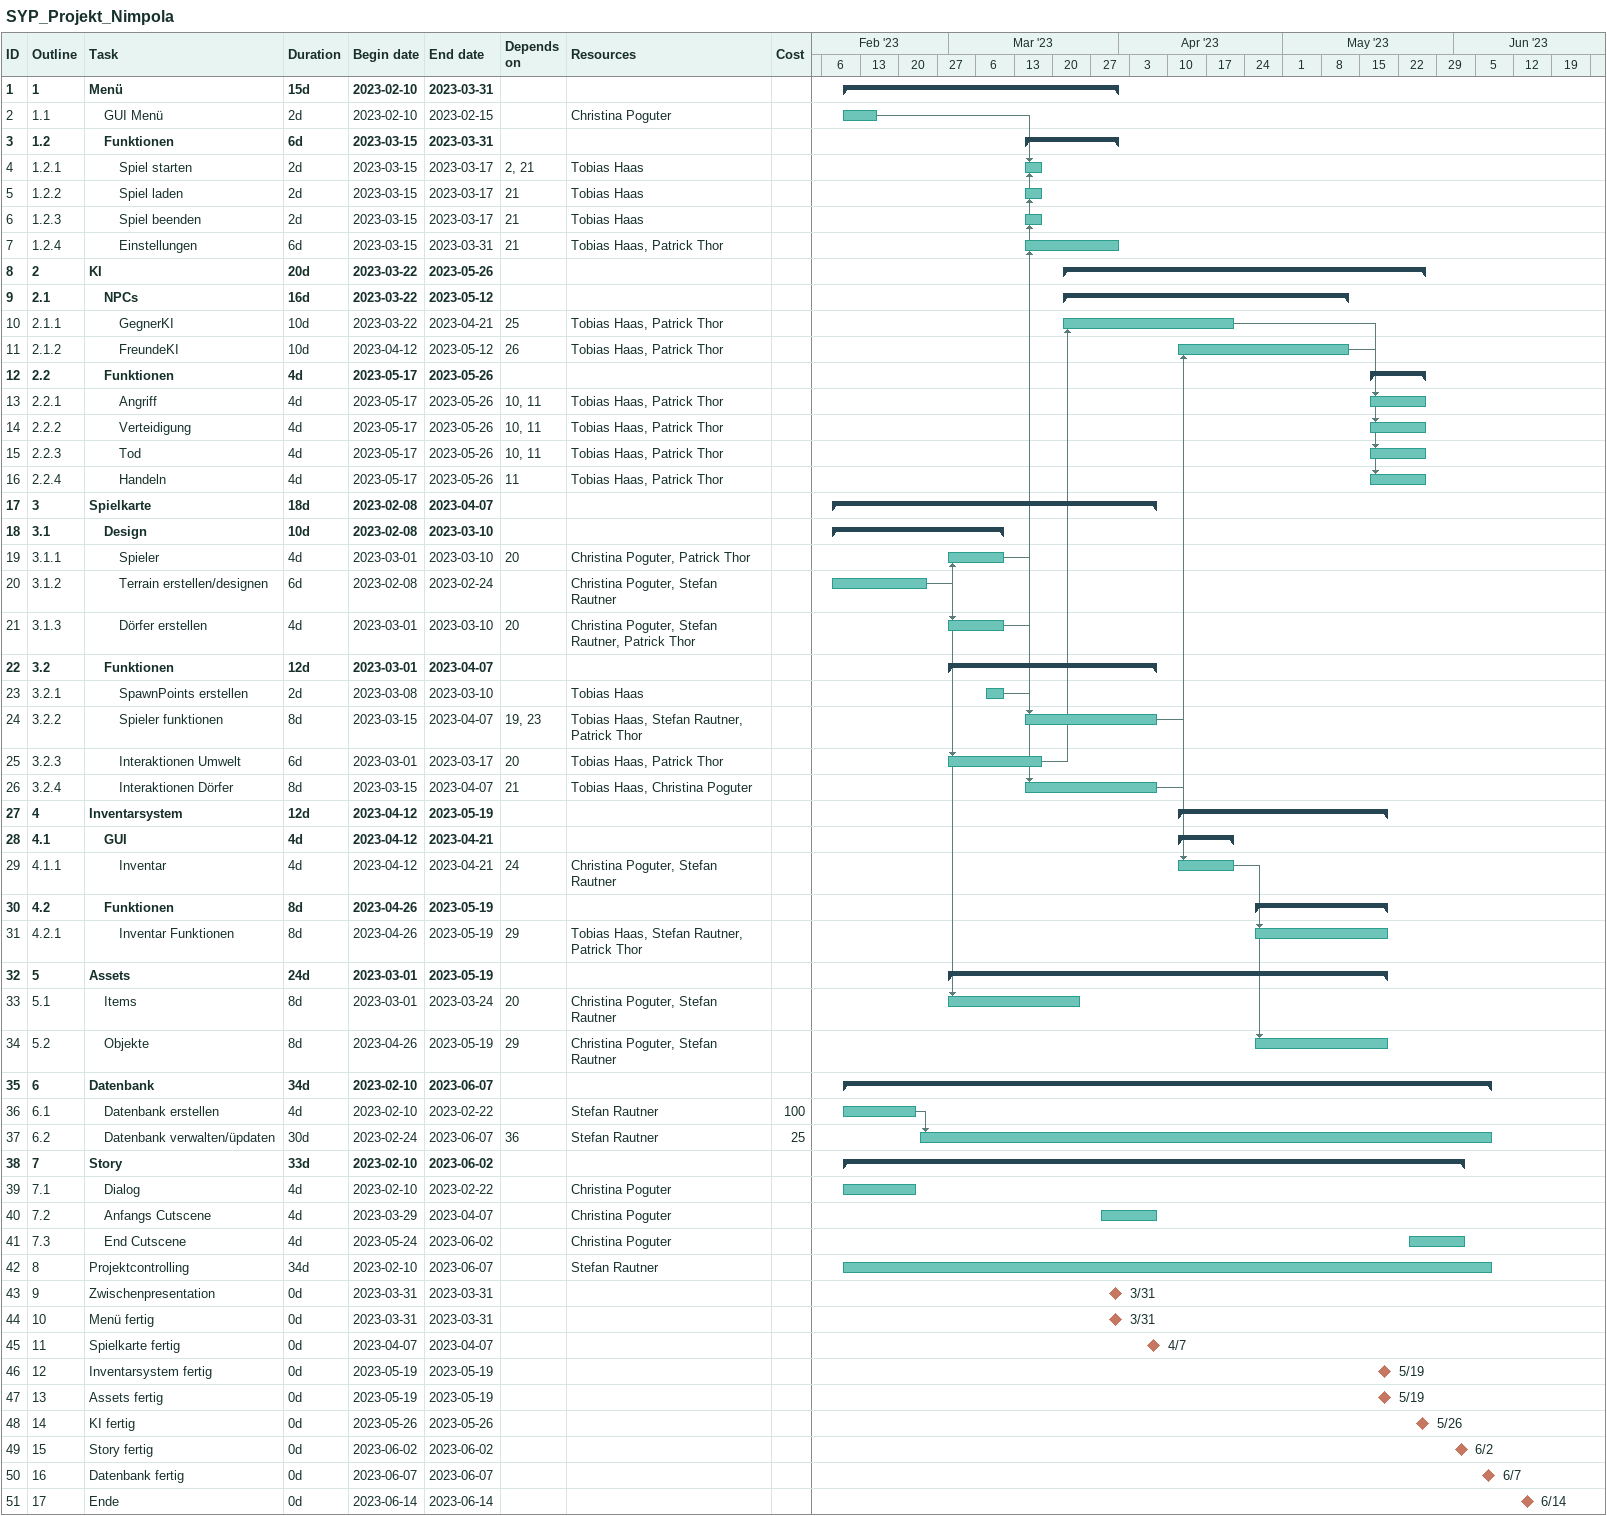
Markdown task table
SYP_Projekt_Nimpola

| ID | WBS | Task | Duration | Start | Finish | Predecessors | Resources | Cost |
|---|---|---|---|---|---|---|---|---|
| 1 | 1 | **Menü** | 15d | 2023-02-10 | 2023-03-31 |  |  |  |
| 2 | 1.1 | GUI Menü | 2d | 2023-02-10 | 2023-02-15 |  | Christina Poguter |  |
| 3 | 1.2 | **Funktionen** | 6d | 2023-03-15 | 2023-03-31 |  |  |  |
| 4 | 1.2.1 | Spiel starten | 2d | 2023-03-15 | 2023-03-17 | 2, 21 | Tobias Haas |  |
| 5 | 1.2.2 | Spiel laden | 2d | 2023-03-15 | 2023-03-17 | 21 | Tobias Haas |  |
| 6 | 1.2.3 | Spiel beenden | 2d | 2023-03-15 | 2023-03-17 | 21 | Tobias Haas |  |
| 7 | 1.2.4 | Einstellungen | 6d | 2023-03-15 | 2023-03-31 | 21 | Tobias Haas, Patrick Thor |  |
| 8 | 2 | **KI** | 20d | 2023-03-22 | 2023-05-26 |  |  |  |
| 9 | 2.1 | **NPCs** | 16d | 2023-03-22 | 2023-05-12 |  |  |  |
| 10 | 2.1.1 | GegnerKI | 10d | 2023-03-22 | 2023-04-21 | 25 | Tobias Haas, Patrick Thor |  |
| 11 | 2.1.2 | FreundeKI | 10d | 2023-04-12 | 2023-05-12 | 26 | Tobias Haas, Patrick Thor |  |
| 12 | 2.2 | **Funktionen** | 4d | 2023-05-17 | 2023-05-26 |  |  |  |
| 13 | 2.2.1 | Angriff | 4d | 2023-05-17 | 2023-05-26 | 10, 11 | Tobias Haas, Patrick Thor |  |
| 14 | 2.2.2 | Verteidigung | 4d | 2023-05-17 | 2023-05-26 | 10, 11 | Tobias Haas, Patrick Thor |  |
| 15 | 2.2.3 | Tod | 4d | 2023-05-17 | 2023-05-26 | 10, 11 | Tobias Haas, Patrick Thor |  |
| 16 | 2.2.4 | Handeln | 4d | 2023-05-17 | 2023-05-26 | 11 | Tobias Haas, Patrick Thor |  |
| 17 | 3 | **Spielkarte** | 18d | 2023-02-08 | 2023-04-07 |  |  |  |
| 18 | 3.1 | **Design** | 10d | 2023-02-08 | 2023-03-10 |  |  |  |
| 19 | 3.1.1 | Spieler | 4d | 2023-03-01 | 2023-03-10 | 20 | Christina Poguter, Patrick Thor |  |
| 20 | 3.1.2 | Terrain erstellen/designen | 6d | 2023-02-08 | 2023-02-24 |  | Christina Poguter, Stefan Rautner |  |
| 21 | 3.1.3 | Dörfer erstellen | 4d | 2023-03-01 | 2023-03-10 | 20 | Christina Poguter, Stefan Rautner, Patrick Thor |  |
| 22 | 3.2 | **Funktionen** | 12d | 2023-03-01 | 2023-04-07 |  |  |  |
| 23 | 3.2.1 | SpawnPoints erstellen | 2d | 2023-03-08 | 2023-03-10 |  | Tobias Haas |  |
| 24 | 3.2.2 | Spieler funktionen | 8d | 2023-03-15 | 2023-04-07 | 19, 23 | Tobias Haas, Stefan Rautner, Patrick Thor |  |
| 25 | 3.2.3 | Interaktionen Umwelt | 6d | 2023-03-01 | 2023-03-17 | 20 | Tobias Haas, Patrick Thor |  |
| 26 | 3.2.4 | Interaktionen Dörfer | 8d | 2023-03-15 | 2023-04-07 | 21 | Tobias Haas, Christina Poguter |  |
| 27 | 4 | **Inventarsystem** | 12d | 2023-04-12 | 2023-05-19 |  |  |  |
| 28 | 4.1 | **GUI** | 4d | 2023-04-12 | 2023-04-21 |  |  |  |
| 29 | 4.1.1 | Inventar | 4d | 2023-04-12 | 2023-04-21 | 24 | Christina Poguter, Stefan Rautner |  |
| 30 | 4.2 | **Funktionen** | 8d | 2023-04-26 | 2023-05-19 |  |  |  |
| 31 | 4.2.1 | Inventar Funktionen | 8d | 2023-04-26 | 2023-05-19 | 29 | Tobias Haas, Stefan Rautner, Patrick Thor |  |
| 32 | 5 | **Assets** | 24d | 2023-03-01 | 2023-05-19 |  |  |  |
| 33 | 5.1 | Items | 8d | 2023-03-01 | 2023-03-24 | 20 | Christina Poguter, Stefan Rautner |  |
| 34 | 5.2 | Objekte | 8d | 2023-04-26 | 2023-05-19 | 29 | Christina Poguter, Stefan Rautner |  |
| 35 | 6 | **Datenbank** | 34d | 2023-02-10 | 2023-06-07 |  |  |  |
| 36 | 6.1 | Datenbank erstellen | 4d | 2023-02-10 | 2023-02-22 |  | Stefan Rautner | 100 |
| 37 | 6.2 | Datenbank verwalten/üpdaten | 30d | 2023-02-24 | 2023-06-07 | 36 | Stefan Rautner | 25 |
| 38 | 7 | **Story** | 33d | 2023-02-10 | 2023-06-02 |  |  |  |
| 39 | 7.1 | Dialog | 4d | 2023-02-10 | 2023-02-22 |  | Christina Poguter |  |
| 40 | 7.2 | Anfangs Cutscene | 4d | 2023-03-29 | 2023-04-07 |  | Christina Poguter |  |
| 41 | 7.3 | End Cutscene | 4d | 2023-05-24 | 2023-06-02 |  | Christina Poguter |  |
| 42 | 8 | Projektcontrolling | 34d | 2023-02-10 | 2023-06-07 |  | Stefan Rautner |  |
| 43 | 9 | Zwischenpresentation | 0d | 2023-03-31 | 2023-03-31 |  |  |  |
| 44 | 10 | Menü fertig | 0d | 2023-03-31 | 2023-03-31 |  |  |  |
| 45 | 11 | Spielkarte fertig | 0d | 2023-04-07 | 2023-04-07 |  |  |  |
| 46 | 12 | Inventarsystem fertig | 0d | 2023-05-19 | 2023-05-19 |  |  |  |
| 47 | 13 | Assets fertig | 0d | 2023-05-19 | 2023-05-19 |  |  |  |
| 48 | 14 | KI fertig | 0d | 2023-05-26 | 2023-05-26 |  |  |  |
| 49 | 15 | Story fertig | 0d | 2023-06-02 | 2023-06-02 |  |  |  |
| 50 | 16 | Datenbank fertig | 0d | 2023-06-07 | 2023-06-07 |  |  |  |
| 51 | 17 | Ende | 0d | 2023-06-14 | 2023-06-14 |  |  |  |
